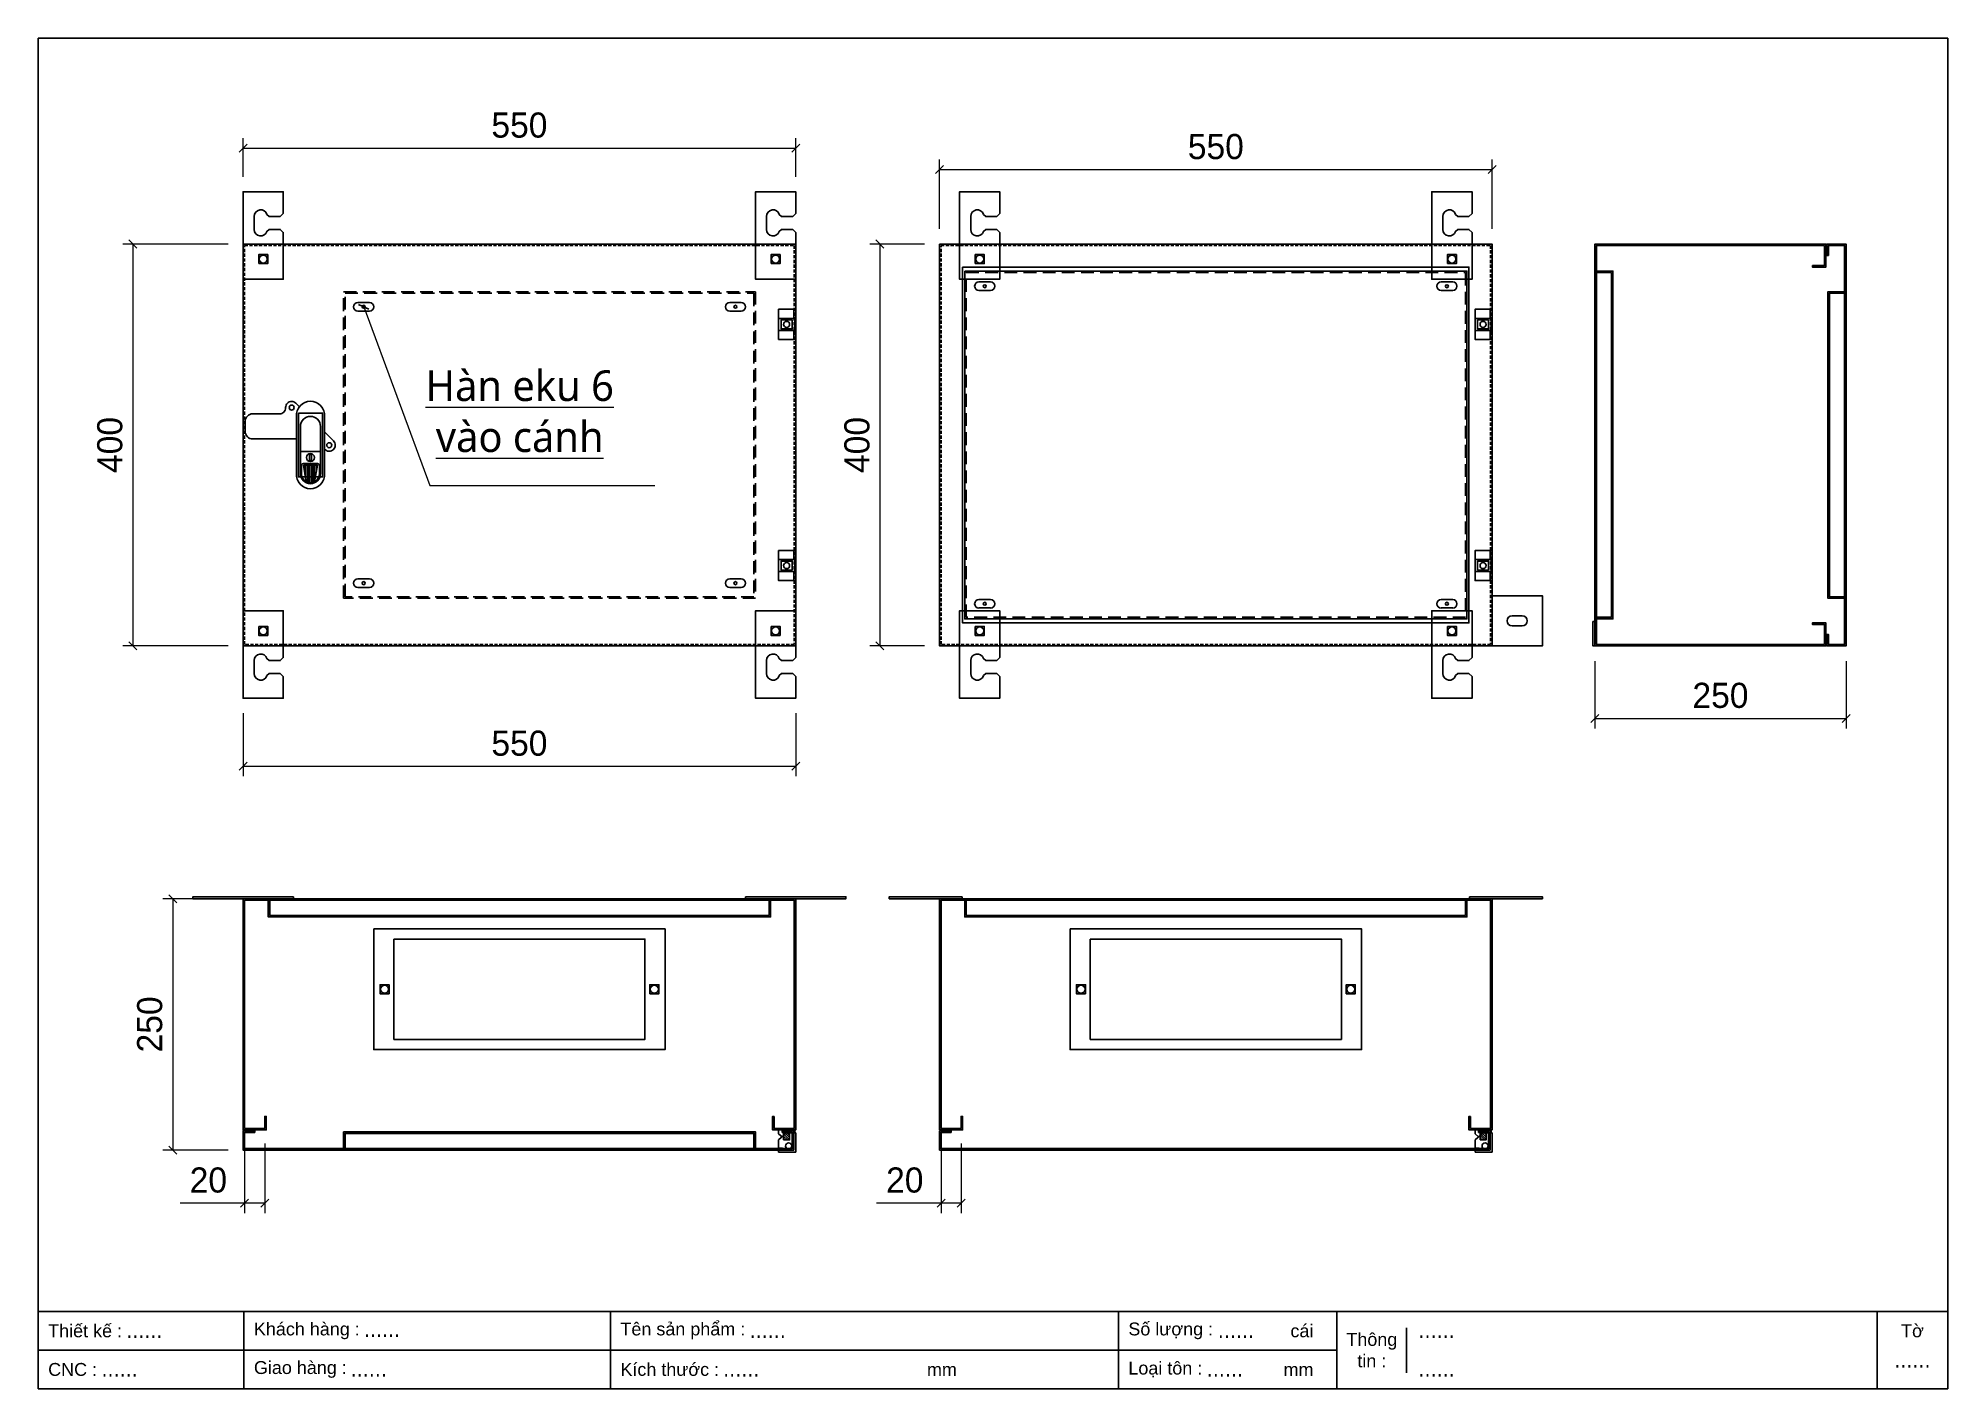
# Model space of a CAD drawing. Header units: millimetres. Extents: x 0 to 1901, y 0 to 1344.
import ezdxf
from ezdxf.enums import TextEntityAlignment as Align

# ---------------------------------------------------------------- set-up
doc = ezdxf.new("R2010")
doc.units = ezdxf.units.MM
for name, pattern in [('CONTINOUS', [0]), ('HIDDEN2', [4.7625, 3.175, -1.5875]), ('HIDDENX2', [19.05, 12.7, -6.35])]:
    doc.linetypes.add(name, pattern=pattern)
doc.layers.add('CNC', color=7, linetype='Continuous')
doc.layers.add('DIM', color=253, linetype='Continuous')
doc.layers.add('LIGTSWW3SW', color=2, linetype='Continuous', lineweight=18)
doc.styles.add('Arial', font='arial.ttf')
doc.styles.add('Tahoma (Input Text)', font='tahoma.ttf')
doc.dimstyles.new('Dim-25', dxfattribs={"dimtxt": 25, "dimasz": 8, "dimexe": 10, "dimexo": 15, "dimgap": 10, "dimtad": 1, "dimdec": 0, "dimtxsty": 'Standard', "dimblk": 'OBLIQUE', "dimcen": 10, "dimclrd": 5, "dimclre": 5, "dimclrt": 3, "dimazin": 3, "dimtfac": 1, "dimtdec": 0, "dimtmove": 0, "dimatfit": 3, "dimldrblk": 'OBLIQUE', "dimlwd": 9, "dimlwe": 9})

# ---------------------------------------------------------------- blocks, each defined once
blk = doc.blocks.new('Tai treo 2')
at = {"color": 8}
blk.add_line((0, 0), (0, 50), dxfattribs=at)
at = {"color": 2}
for p, q in [((20, 30), (30, 30)), ((20, 20), (30, 20))]:
    blk.add_line(p, q, dxfattribs=at)
at = {"color": 8}
blk.add_lwpolyline([(0, 0), (50, 0), (50, 50), (0, 50)], dxfattribs=at)
at = {"color": 2}
for centre, start, end in [((20, 25), 90, 270), ((30, 25), 270, 90)]:
    blk.add_arc(centre, 5, start, end, dxfattribs=at)
blk = doc.blocks.new('HL003-2-2')
at = {"color": 1}
for p, q in [((15, 21), (15, 12)), ((15, -9), (15, 0)), ((16, 12), (17, 12)), ((16, 0), (17, 0))]:
    blk.add_line(p, q, dxfattribs=at)
blk.add_lwpolyline([(17, 0), (17, -9), (0, -9), (0, 21), (17, 21), (17, 12)], dxfattribs=at)
blk.add_lwpolyline([(0, 12), (16, 12), (16, 0), (0, 0)], close=True, dxfattribs=at)
blk.add_circle((8, 6), 3, dxfattribs=at)
blk = doc.blocks.new('AB301-3-1')
at = {"linetype": 'Continuous'}
h = blk.add_hatch(dxfattribs=at)
h.set_pattern_fill('ACAD_ISO09W100', color=1, scale=0.2)
h.set_pattern_definition([(0, (-368.0181, 431.8814), (0, 1), [4.8, -0.6, 1.2, -0.6, 1.2, -0.6])])
h.paths.add_polyline_path([(-4.1, -55, 0.118404), (0, -56, 0.118404), (4.1, -55), (7, -38.5), (-7, -38.5)])
at = {"color": 1, "linetype": 'Continuous'}
for p, q in [((-10, -25), (10, -25)), ((-7, -38.5), (7, -38.5)), ((-7, -38.5), (-4.1, -55)), ((7, -38.5), (4.1, -55))]:
    blk.add_line(p, q, dxfattribs=at)
for points in [[(-24.7, 18.7, -0.198912), (-23, 23), (-23, 23, -0.414214), (-14.5, 23), (-11, 19.5)], [(-14, -12.5), (-57.5, -12.5, -0.414214), (-65, -5), (-65, 5, -0.414214), (-57.5, 12.5), (-30.7, 12.5, 0.414214), (-24.7, 18.5), (-24.7, 18.7)], [(14, -5.5), (23, -14.5, -0.414214), (23, -23), (23, -23, -0.451305), (14, -22.4, -0.381561)]]:
    blk.add_lwpolyline(points, format="xyb", dxfattribs=at)
for points in [[(0, 25), (0, 25, -0.428242), (14, 10), (14, -47, -0.428242), (0, -62), (0, -62, -0.428242), (-14, -47), (-14, 10, -0.428242)], [(0, 10, -0.414214), (10, 0), (10, -47, -0.414214), (0, -57, -0.414214), (-10, -47), (-10, 0, -0.414214)], [(9, -39), (9, -47, -0.414214), (0, -56, -0.414214), (-9, -47), (-9, -39, -0.414214), (-7, -37), (7, -37, -0.414214)]]:
    blk.add_lwpolyline(points, format="xyb", close=True, dxfattribs=at)
blk.add_lwpolyline([(-1, -28), (1, -28), (1, -34), (-1, -34)], close=True, dxfattribs=at)
for centre, radius in [((-18.7, 18.7), 2.5), ((18.7, -18.7), 2.5), ((0, -31), 4)]:
    blk.add_circle(centre, radius, dxfattribs=at)
blk = doc.blocks.new('*D1')
at = {"color": 0, "linetype": 'ByBlock', "lineweight": -2}
for p, q in [((98.1, 1135.2), (90.1, 1143.2)), ((90.1, 743.2), (98.1, 735.2))]:
    blk.add_line(p, q, dxfattribs=at)
at = {"layer": 'Defpoints', "color": 0, "transparency": 16777216}
for p in [(204, 1139.2), (94.1, 739.2), (204, 739.2)]:
    blk.add_point(p, dxfattribs=at)
at = {"layer": 'DIM', "color": 5, "lineweight": 9, "transparency": 16777216}
for p, q in [((189, 1139.2), (84.1, 1139.2)), ((94.1, 1139.2), (94.1, 739.2)), ((189, 739.2), (84.1, 739.2))]:
    blk.add_line(p, q, dxfattribs=at)
at = {"layer": 'DIM', "color": 3, "transparency": 16777216, "insert": (71.4, 939.2), "char_height": 25, "attachment_point": 5, "rotation": 90}
blk.add_mtext('400', dxfattribs=at)
blk = doc.blocks.new('_Oblique')
at = {"color": 0, "linetype": 'ByBlock', "lineweight": -2}
blk.add_line((-0.5, -0.5), (0.5, 0.5), dxfattribs=at)
blk = doc.blocks.new('*D2')
at = {"color": 0, "linetype": 'ByBlock', "lineweight": -2}
for p, q in [((208, 623.6), (200, 615.6)), ((750, 615.6), (758, 623.6))]:
    blk.add_line(p, q, dxfattribs=at)
at = {"layer": 'Defpoints', "color": 0, "transparency": 16777216}
for p in [(204, 687.2), (754, 687.2), (754, 619.6)]:
    blk.add_point(p, dxfattribs=at)
at = {"layer": 'DIM', "color": 5, "lineweight": 9, "transparency": 16777216}
for p, q in [((204, 672.2), (204, 609.6)), ((754, 672.2), (754, 609.6)), ((204, 619.6), (754, 619.6))]:
    blk.add_line(p, q, dxfattribs=at)
at = {"layer": 'DIM', "color": 3, "transparency": 16777216, "insert": (479, 642.3), "char_height": 25, "attachment_point": 5}
blk.add_mtext('550', dxfattribs=at)
blk = doc.blocks.new('HL003-2-3')
h = blk.add_hatch()
h.set_pattern_fill('ANSI31', color=2, scale=0.5, style=0)
h.set_pattern_definition([(45, (8435.407, 86016.9664), (-1.122532015, 1.122532015), [])])
h.paths.add_polyline_path([(11, 10), (5, 10), (5, 0), (11, 0)])
at = {"color": 1}
for p, q in [((0, 22), (17, 22)), ((0, 20), (0, 22)), ((0, 20), (15, 20)), ((4, 20), (4, 18)), ((15, 20), (15, 3)), ((17, 22), (17, 3)), ((4, 18), (0, 18)), ((0, 10), (0, 18)), ((0, 10), (8, 3)), ((0, 4), (3.4, 7)), ((0, 0), (0, 4)), ((16, 0), (0, 0)), ((17, 3), (8, 3)), ((16, 3), (16, 0))]:
    blk.add_line(p, q, dxfattribs=at)
at = {"color": 2}
blk.add_lwpolyline([(5, 10), (11, 10), (11, 0), (5, 0)], close=True, dxfattribs=at)
at = {"color": 1}
blk.add_circle((10, 16), 3, dxfattribs=at)
blk.add_circle((10, 16), 3, dxfattribs=at)
blk = doc.blocks.new('*D3')
at = {"color": 0, "linetype": 'ByBlock', "lineweight": -2}
for p, q in [((1553.5, 671.1), (1545.5, 663.1)), ((1795.5, 663.1), (1803.5, 671.1))]:
    blk.add_line(p, q, dxfattribs=at)
at = {"layer": 'Defpoints', "color": 0, "transparency": 16777216}
for p in [(1549.5, 739.2), (1799.5, 739.2), (1799.5, 667.1)]:
    blk.add_point(p, dxfattribs=at)
at = {"layer": 'DIM', "color": 5, "lineweight": 9, "transparency": 16777216}
for p, q in [((1549.5, 724.2), (1549.5, 657.1)), ((1799.5, 724.2), (1799.5, 657.1)), ((1549.5, 667.1), (1799.5, 667.1))]:
    blk.add_line(p, q, dxfattribs=at)
at = {"layer": 'DIM', "color": 3, "transparency": 16777216, "insert": (1674.5, 689.9), "char_height": 25, "attachment_point": 5}
blk.add_mtext('250', dxfattribs=at)
blk = doc.blocks.new('*D4')
at = {"color": 0, "linetype": 'ByBlock', "lineweight": -2}
for p, q in [((209.5, 188.8), (201.5, 180.8)), ((221.5, 180.8), (229.5, 188.8))]:
    blk.add_line(p, q, dxfattribs=at)
at = {"layer": 'Defpoints', "color": 0, "transparency": 16777216}
for p in [(205.5, 259.1), (225.5, 259.1), (205.5, 184.8)]:
    blk.add_point(p, dxfattribs=at)
at = {"layer": 'DIM', "color": 5, "lineweight": 9, "transparency": 16777216}
for p, q in [((205.5, 244.1), (205.5, 174.8)), ((225.5, 244.1), (225.5, 174.8)), ((205.5, 184.8), (141.4, 184.8)), ((225.5, 184.8), (205.5, 184.8))]:
    blk.add_line(p, q, dxfattribs=at)
at = {"layer": 'DIM', "color": 3, "transparency": 16777216, "insert": (169.4, 207.6), "char_height": 25, "attachment_point": 5}
blk.add_mtext('20', dxfattribs=at)
blk = doc.blocks.new('khungtenAsean2')
at = {"color": 7}
for p, q in [((2970, -1980), (0, -1980)), ((320, -1980), (320, -2100)), ((890, -1980), (890, -2100)), ((1680, -1980), (1680, -2100)), ((2020, -1980), (2020, -2100)), ((2860, -1980), (2860, -2100)), ((2128.3, -2005), (2128.3, -2075)), ((2020, -2040), (0, -2040))]:
    blk.add_line(p, q, dxfattribs=at)
blk.add_lwpolyline([(0, 0), (2970, 0), (2970, -2100), (0, -2100)], close=True, dxfattribs=at)
at = {"color": 2, "char_height": 20, "style": 'Arial'}
for s, insert, width, attachment_point in [('  Thiết kế :', (0, -2010), 917.634, 4), ('  Khách hàng :', (320, -2010), 917.634, 4), ('  Tên sản phẩm :', (890, -2010), 917.634, 4), ('  Số lượng :', (1680, -2010), 917.634, 4), ('cái', (1947.6, -2010), 917.634, 4), ('Thông\\Ptin :', (2074.2, -2040), 108.311, 5), ('Tờ', (2915, -2010), 110, 5), ('  CNC :', (0, -2070), 917.634, 4), ('  Giao hàng :', (320, -2070), 917.634, 4), ('  Kích thước :', (890, -2070), 917.634, 4), ('mm', (1382.3, -2070), 917.634, 4), ('  Loại tôn :', (1680, -2070), 917.634, 4), ('mm', (1936.9, -2070), 917.634, 4)]:
    blk.add_mtext(s, dxfattribs=dict(at, insert=insert, width=width, attachment_point=attachment_point))
at = {"color": 1, "style": 'Tahoma (Input Text)', "flags": 8}
for tag, p in [('#01', (137.1, -2021.3)), ('#03', (506.6, -2019.3)), ('#05', (1106.6, -2021.3)), ('#07', (1834.7, -2021.3)), ('#09', (2146.7, -2021.3)), ('#02', (98.5, -2081.3)), ('#04', (486.1, -2081.3)), ('#06', (1065.3, -2081.3)), ('#08', (1817.4, -2081.3)), ('#10', (2146.7, -2081.3))]:
    blk.add_attdef(tag, p, '', height=25, dxfattribs=at)
blk.add_attdef('#11', text='', height=25, dxfattribs=at).set_placement((2915, -2067.3), align=Align.CENTER)
blk = doc.blocks.new('*D5')
at = {"color": 0, "linetype": 'ByBlock', "lineweight": -2}
for p, q in [((902.7, 188.8), (894.7, 180.8)), ((914.7, 180.8), (922.7, 188.8))]:
    blk.add_line(p, q, dxfattribs=at)
at = {"layer": 'Defpoints', "color": 0, "transparency": 16777216}
for p in [(898.7, 259.1), (918.7, 259.1), (898.7, 184.8)]:
    blk.add_point(p, dxfattribs=at)
at = {"layer": 'DIM', "color": 5, "lineweight": 9, "transparency": 16777216}
for p, q in [((898.7, 244.1), (898.7, 174.8)), ((918.7, 244.1), (918.7, 174.8)), ((898.7, 184.8), (834.6, 184.8)), ((918.7, 184.8), (898.7, 184.8))]:
    blk.add_line(p, q, dxfattribs=at)
at = {"layer": 'DIM', "color": 3, "transparency": 16777216, "insert": (862.6, 207.6), "char_height": 25, "attachment_point": 5}
blk.add_mtext('20', dxfattribs=at)
blk = doc.blocks.new('ovan8.5x20')
at = {"layer": 'CNC', "color": 2, "lineweight": -3}
for p, q in [((5.7, 4.2), (-5.8, 4.2)), ((-5.8, -4.2), (5.7, -4.2))]:
    blk.add_line(p, q, dxfattribs=at)
for centre, start, end in [((-5.8, 0), 90, 270), ((5.7, 0), 270, 90)]:
    blk.add_arc(centre, 4.25, start, end, dxfattribs=at)
blk = doc.blocks.new('*D6')
at = {"color": 0, "linetype": 'ByBlock', "lineweight": -2}
for p, q in [((137.9, 483.6), (129.9, 491.6)), ((129.9, 241.6), (137.9, 233.6))]:
    blk.add_line(p, q, dxfattribs=at)
at = {"layer": 'Defpoints', "color": 0, "ltscale": 3, "transparency": 16777216}
for p in [(204, 487.6), (133.9, 237.6), (204, 237.6)]:
    blk.add_point(p, dxfattribs=at)
at = {"layer": 'DIM', "color": 5, "lineweight": 9, "ltscale": 3, "transparency": 16777216}
for p, q in [((189, 487.6), (123.9, 487.6)), ((133.9, 487.6), (133.9, 237.6)), ((189, 237.6), (123.9, 237.6))]:
    blk.add_line(p, q, dxfattribs=at)
at = {"layer": 'DIM', "color": 3, "ltscale": 3, "transparency": 16777216, "insert": (111.1, 362.6), "char_height": 25, "attachment_point": 5, "rotation": 90}
blk.add_mtext('250', dxfattribs=at)
blk = doc.blocks.new('*D7')
at = {"color": 0, "linetype": 'ByBlock', "lineweight": -2}
for p, q in [((208, 1238.6), (200, 1230.6)), ((750, 1230.6), (758, 1238.6))]:
    blk.add_line(p, q, dxfattribs=at)
at = {"layer": 'Defpoints', "color": 0, "ltscale": 3, "transparency": 16777216}
for p in [(754, 1234.6), (204, 1191.2), (754, 1191.2)]:
    blk.add_point(p, dxfattribs=at)
at = {"layer": 'DIM', "color": 5, "lineweight": 9, "ltscale": 3, "transparency": 16777216}
for p, q in [((204, 1206.2), (204, 1244.6)), ((754, 1206.2), (754, 1244.6)), ((204, 1234.6), (754, 1234.6))]:
    blk.add_line(p, q, dxfattribs=at)
at = {"layer": 'DIM', "color": 3, "ltscale": 3, "transparency": 16777216, "insert": (479, 1257.4), "char_height": 25, "attachment_point": 5}
blk.add_mtext('550', dxfattribs=at)
blk = doc.blocks.new('*D8')
at = {"color": 0, "linetype": 'ByBlock', "lineweight": -2}
for p, q in [((901.2, 1217.2), (893.2, 1209.2)), ((1443.2, 1209.2), (1451.2, 1217.2))]:
    blk.add_line(p, q, dxfattribs=at)
at = {"layer": 'Defpoints', "color": 0, "ltscale": 3, "transparency": 16777216}
for p in [(1447.2, 1213.2), (897.2, 1139.2), (1447.2, 1139.2)]:
    blk.add_point(p, dxfattribs=at)
at = {"layer": 'DIM', "color": 5, "lineweight": 9, "ltscale": 3, "transparency": 16777216}
for p, q in [((897.2, 1154.2), (897.2, 1223.2)), ((1447.2, 1154.2), (1447.2, 1223.2)), ((897.2, 1213.2), (1447.2, 1213.2))]:
    blk.add_line(p, q, dxfattribs=at)
at = {"layer": 'DIM', "color": 3, "ltscale": 3, "transparency": 16777216, "insert": (1172.2, 1236), "char_height": 25, "attachment_point": 5}
blk.add_mtext('550', dxfattribs=at)
blk = doc.blocks.new('*D9')
at = {"color": 0, "linetype": 'ByBlock', "lineweight": -2}
for p, q in [((841.9, 1135.2), (833.9, 1143.2)), ((833.9, 743.2), (841.9, 735.2))]:
    blk.add_line(p, q, dxfattribs=at)
at = {"layer": 'Defpoints', "color": 0, "ltscale": 3, "transparency": 16777216}
for p in [(897.2, 1139.2), (837.9, 739.2), (897.2, 739.2)]:
    blk.add_point(p, dxfattribs=at)
at = {"layer": 'DIM', "color": 5, "lineweight": 9, "ltscale": 3, "transparency": 16777216}
for p, q in [((882.2, 1139.2), (827.9, 1139.2)), ((837.9, 1139.2), (837.9, 739.2)), ((882.2, 739.2), (827.9, 739.2))]:
    blk.add_line(p, q, dxfattribs=at)
at = {"layer": 'DIM', "color": 3, "ltscale": 3, "transparency": 16777216, "insert": (815.1, 939.2), "char_height": 25, "attachment_point": 5, "rotation": 90}
blk.add_mtext('400', dxfattribs=at)

msp = doc.modelspace()

# ---------------------------------------------------------------- linework, layer by layer
for points in [[(227.7, 1168.7), (230, 1166.7), (241, 1166.7), (244, 1169.7), (244, 1191.2), (204, 1191.2), (204, 1104.2), (244, 1104.2), (244, 1150.7), (241, 1153.7), (230, 1153.7), (227.7, 1151.8, -0.856364), (215, 1153.7), (215, 1166.7, -0.856341), (227.7, 1168.7, 0.856341)], [(737.7, 1168.7), (740, 1166.7), (751, 1166.7), (754, 1169.7), (754, 1191.2), (714, 1191.2), (714, 1104.2), (754, 1104.2), (754, 1150.7), (751, 1153.7), (740, 1153.7), (737.7, 1151.8, -0.856364), (725, 1153.7), (725, 1166.7, -0.856341), (737.7, 1168.7, 0.856341)], [(940.9, 1168.7), (943.2, 1166.7), (954.2, 1166.7), (957.2, 1169.7), (957.2, 1191.2), (917.2, 1191.2), (917.2, 1104.2), (957.2, 1104.2), (957.2, 1150.7), (954.2, 1153.7), (943.2, 1153.7), (940.9, 1151.8, -0.856364), (928.2, 1153.7), (928.2, 1166.7, -0.856341), (940.9, 1168.7, 0.856341)], [(1410.9, 1168.7), (1413.2, 1166.7), (1424.2, 1166.7), (1427.2, 1169.7), (1427.2, 1191.2), (1387.2, 1191.2), (1387.2, 1104.2), (1427.2, 1104.2), (1427.2, 1150.7), (1424.2, 1153.7), (1413.2, 1153.7), (1410.9, 1151.8, -0.856364), (1398.2, 1153.7), (1398.2, 1166.7, -0.856341), (1410.9, 1168.7, 0.856341)], [(227.7, 709.7), (230, 711.7), (241, 711.7), (244, 708.7), (244, 687.2), (204, 687.2), (204, 774.2), (244, 774.2), (244, 727.7), (241, 724.7), (230, 724.7), (227.7, 726.7, 0.856364), (215, 724.7), (215, 711.7, 0.856341), (227.7, 709.7, -0.856341)], [(737.7, 709.7), (740, 711.7), (751, 711.7), (754, 708.7), (754, 687.2), (714, 687.2), (714, 774.2), (754, 774.2), (754, 727.7), (751, 724.7), (740, 724.7), (737.7, 726.7, 0.856364), (725, 724.7), (725, 711.7, 0.856341), (737.7, 709.7, -0.856341)], [(940.9, 709.7), (943.2, 711.7), (954.2, 711.7), (957.2, 708.7), (957.2, 687.2), (917.2, 687.2), (917.2, 774.2), (957.2, 774.2), (957.2, 727.7), (954.2, 724.7), (943.2, 724.7), (940.9, 726.7, 0.856364), (928.2, 724.7), (928.2, 711.7, 0.856341), (940.9, 709.7, -0.856341)], [(1410.9, 709.7), (1413.2, 711.7), (1424.2, 711.7), (1427.2, 708.7), (1427.2, 687.2), (1387.2, 687.2), (1387.2, 774.2), (1427.2, 774.2), (1427.2, 727.7), (1424.2, 724.7), (1413.2, 724.7), (1410.9, 726.7, 0.856364), (1398.2, 724.7), (1398.2, 711.7, 0.856341), (1410.9, 709.7, -0.856341)]]:
    msp.add_lwpolyline(points, format="xyb")
at = {"color": 7}
for points in [[(204, 1139.2), (754, 1139.2), (754, 739.2), (204, 739.2)], [(897.2, 1139.2), (1447.2, 1139.2), (1447.2, 739.2), (897.2, 739.2)], [(1766, 1117.7), (1778, 1117.7), (1778, 1137.7), (1551, 1137.7), (1551, 740.7), (1778, 740.7), (1778, 760.7), (1766, 760.7), (1766, 762.2), (1779.5, 762.2), (1779.5, 739.2), (1549.5, 739.2), (1549.5, 1139.2), (1779.5, 1139.2), (1779.5, 1116.2), (1766, 1116.2)], [(1782, 1127.7), (1782, 1137.7), (1798, 1137.7), (1798, 740.7), (1782, 740.7), (1782, 750.7), (1780.5, 750.7), (1780.5, 739.2), (1799.5, 739.2), (1799.5, 1139.2), (1780.5, 1139.2), (1780.5, 1127.7)], [(920.2, 1116.2), (1424.2, 1116.2), (1424.2, 762.2), (920.2, 762.2)], [(732.5, 271.1), (732.5, 259.1), (752.5, 259.1), (752.5, 486.1), (205.5, 486.1), (205.5, 259.1), (225.5, 259.1), (225.5, 271.1), (227, 271.1), (227, 257.6), (204, 257.6), (204, 487.6), (754, 487.6), (754, 257.6), (731, 257.6), (731, 271.1)], [(1425.7, 271.1), (1425.7, 259.1), (1445.7, 259.1), (1445.7, 486.1), (898.7, 486.1), (898.7, 259.1), (918.7, 259.1), (918.7, 271.1), (920.2, 271.1), (920.2, 257.6), (897.2, 257.6), (897.2, 487.6), (1447.2, 487.6), (1447.2, 257.6), (1424.2, 257.6), (1424.2, 271.1)], [(334, 457.6), (624, 457.6), (624, 337.6), (334, 337.6)], [(1027.2, 457.6), (1317.2, 457.6), (1317.2, 337.6), (1027.2, 337.6)], [(740.5, 255.1), (750.5, 255.1), (750.5, 239.1), (205.5, 239.1), (205.5, 255.1), (215.5, 255.1), (215.5, 256.6), (204, 256.6), (204, 237.6), (752, 237.6), (752, 256.6), (740.5, 256.6)], [(1433.7, 255.1), (1443.7, 255.1), (1443.7, 239.1), (898.7, 239.1), (898.7, 255.1), (908.7, 255.1), (908.7, 256.6), (897.2, 256.6), (897.2, 237.6), (1445.2, 237.6), (1445.2, 256.6), (1433.7, 256.6)]]:
    msp.add_lwpolyline(points, close=True, dxfattribs=at)
at = {"color": 7, "linetype": 'HIDDEN2'}
for points in [[(205.5, 1137.7), (752.5, 1137.7), (752.5, 740.7), (205.5, 740.7)], [(898.7, 1137.7), (1445.7, 1137.7), (1445.7, 740.7), (898.7, 740.7)]]:
    msp.add_lwpolyline(points, close=True, dxfattribs=at)
at = {"color": 2, "ltscale": 3}
for points in [[(219.5, 1119.7), (228.5, 1119.7), (228.5, 1128.7), (219.5, 1128.7)], [(729.5, 1119.7), (738.5, 1119.7), (738.5, 1128.7), (729.5, 1128.7)], [(932.7, 1119.7), (941.7, 1119.7), (941.7, 1128.7), (932.7, 1128.7)], [(1402.7, 1119.7), (1411.7, 1119.7), (1411.7, 1128.7), (1402.7, 1128.7)], [(219.5, 758.7), (228.5, 758.7), (228.5, 749.7), (219.5, 749.7)], [(729.5, 758.7), (738.5, 758.7), (738.5, 749.7), (729.5, 749.7)], [(932.7, 758.7), (941.7, 758.7), (941.7, 749.7), (932.7, 749.7)], [(1402.7, 758.7), (1411.7, 758.7), (1411.7, 749.7), (1402.7, 749.7)]]:
    msp.add_lwpolyline(points, close=True, dxfattribs=at)
at = {"color": 1}
for points in [[(922.2, 1112.2), (1422.2, 1112.2), (1422.2, 766.2), (922.2, 766.2)], [(1551, 767.7), (1566, 767.7), (1566, 1110.7), (1551, 1110.7), (1551, 1112.2), (1567.5, 1112.2), (1567.5, 766.2), (1551, 766.2)], [(1798, 788.2), (1783, 788.2), (1783, 1090.2), (1798, 1090.2), (1798, 1091.7), (1781.5, 1091.7), (1781.5, 786.7), (1798, 786.7)], [(230.5, 486.1), (230.5, 471.1), (727.5, 471.1), (727.5, 486.1), (729, 486.1), (729, 469.6), (229, 469.6), (229, 486.1)], [(923.7, 486.1), (923.7, 471.1), (1420.7, 471.1), (1420.7, 486.1), (1422.2, 486.1), (1422.2, 469.6), (922.2, 469.6), (922.2, 486.1)], [(305.5, 239.1), (305.5, 254.1), (712.5, 254.1), (712.5, 239.1), (714, 239.1), (714, 255.6), (304, 255.6), (304, 239.1)]]:
    msp.add_lwpolyline(points, close=True, dxfattribs=at)
at = {"color": 1, "linetype": 'HIDDENX2'}
for points in [[(923.7, 1110.7), (1420.7, 1110.7), (1420.7, 767.7), (923.7, 767.7)], [(304, 1091.7), (714, 1091.7), (714, 786.7), (304, 786.7)], [(305.5, 1090.2), (712.5, 1090.2), (712.5, 788.2), (305.5, 788.2)]]:
    msp.add_lwpolyline(points, close=True, dxfattribs=at)
at = {"color": 2}
for points in [[(750.5, 1063.7), (739.5, 1063.7), (739.5, 1054.7), (750.5, 1054.7)], [(1443.7, 1063.7), (1432.7, 1063.7), (1432.7, 1054.7), (1443.7, 1054.7)], [(750.5, 814.7), (739.5, 814.7), (739.5, 823.7), (750.5, 823.7)], [(1443.7, 814.7), (1432.7, 814.7), (1432.7, 823.7), (1443.7, 823.7)], [(354, 447.6), (604, 447.6), (604, 347.6), (354, 347.6)], [(1047.2, 447.6), (1297.2, 447.6), (1297.2, 347.6), (1047.2, 347.6)], [(349.3, 393.1), (340.3, 393.1), (340.3, 402.1), (349.3, 402.1)], [(608.8, 393.1), (617.8, 393.1), (617.8, 402.1), (608.8, 402.1)], [(1042.5, 393.1), (1033.5, 393.1), (1033.5, 402.1), (1042.5, 402.1)], [(1302, 393.1), (1311, 393.1), (1311, 402.1), (1302, 402.1)]]:
    msp.add_lwpolyline(points, close=True, dxfattribs=at)
at = {"color": 2, "linetype": 'Continuous'}
msp.add_lwpolyline([(259, 971), (283, 971), (283, 907.5), (259, 907.5)], close=True, dxfattribs=at)
at = {"color": 8}
for points in [[(1547.5, 763.7), (1547.5, 739.2), (1549.5, 739.2), (1549.5, 763.7)], [(254, 489.6), (154, 489.6), (154, 487.6), (254, 487.6)], [(704, 489.6), (804, 489.6), (804, 487.6), (704, 487.6)], [(919.7, 489.6), (847.2, 489.6), (847.2, 487.6), (919.7, 487.6)], [(1424.7, 489.6), (1497.2, 489.6), (1497.2, 487.6), (1424.7, 487.6)]]:
    msp.add_lwpolyline(points, close=True, dxfattribs=at)
at = {"color": 2, "ltscale": 3}
for centre in [(224, 1124.2), (734, 1124.2), (937.2, 1124.2), (1407.2, 1124.2), (224, 754.2), (734, 754.2), (937.2, 754.2), (1407.2, 754.2)]:
    msp.add_circle(centre, 4, dxfattribs=at)
at = {"color": 2}
for centre in [(942.2, 1097.2), (1402.2, 1097.2), (324, 1076.7), (694, 1076.7), (324, 801.7), (694, 801.7), (942.2, 781.2), (1402.2, 781.2)]:
    msp.add_circle(centre, 1.5, dxfattribs=at)
at = {"color": 7}
for centre in [(344.8, 397.6), (613.3, 397.6), (1038, 397.6), (1306.5, 397.6)]:
    msp.add_circle(centre, 4, dxfattribs=at)

# ---------------------------------------------------------------- block references
ref = msp.add_blockref('khungtenAsean2', (0, 1344), dxfattribs=dict(at, xscale=0.6399999999998727, yscale=0.6399999999998727, zscale=0.6399999999998727))
ref.add_attrib('#11', '......', dxfattribs={"color": 1, "height": 16, "style": 'Tahoma (Input Text)'}).set_placement((1865.6, 20.9), align=Align.CENTER)
ref.add_attrib('#09', '......', (1373.9, 50.4), dxfattribs={"color": 1, "height": 16, "style": 'Tahoma (Input Text)'})
ref.add_attrib('#10', '......', (1373.9, 12), dxfattribs={"color": 1, "height": 16, "style": 'Tahoma (Input Text)'})
ref.add_attrib('#08', '......', (1163.2, 12), dxfattribs={"color": 1, "height": 16, "style": 'Tahoma (Input Text)'})
ref.add_attrib('#07', '......', (1174.2, 50.4), dxfattribs={"color": 1, "height": 16, "style": 'Tahoma (Input Text)'})
ref.add_attrib('#06', '......', (681.8, 12), dxfattribs={"color": 1, "height": 16, "style": 'Tahoma (Input Text)'})
ref.add_attrib('#05', '......', (708.2, 50.4), dxfattribs={"color": 1, "height": 16, "style": 'Tahoma (Input Text)'})
ref.add_attrib('#04', '......', (311.1, 12), dxfattribs={"color": 1, "height": 16, "style": 'Tahoma (Input Text)'})
ref.add_attrib('#03', '......', (324.2, 51.6), dxfattribs={"color": 1, "height": 16, "style": 'Tahoma (Input Text)'})
ref.add_attrib('#02', '......', (63, 12), dxfattribs={"color": 1, "height": 16, "style": 'Tahoma (Input Text)'})
ref.add_attrib('#01', '......', (87.7, 50.4), dxfattribs={"color": 1, "height": 16, "style": 'Tahoma (Input Text)'})
for name, p in [('HL003-2-2', (737, 1053.2)), ('HL003-2-2', (1430.2, 1053.2)), ('AB301-3-1', (271, 957.7))]:
    msp.add_blockref(name, p, dxfattribs=at)
at = {"color": 7, "xscale": -1, "rotation": 180}
for name, p in [('HL003-2-2', (737, 825.2)), ('HL003-2-2', (1430.2, 825.2)), ('HL003-2-3', (737, 257.6)), ('HL003-2-3', (1430.2, 257.6))]:
    msp.add_blockref(name, p, dxfattribs=at)
at = {"color": 0}
msp.add_blockref('Tai treo 2', (1447.2, 739.2), dxfattribs=at)
at = {"layer": 'CNC', "lineweight": -3, "xscale": -1, "rotation": 180}
for p in [(942.2, 1097.2), (324, 1076.7)]:
    msp.add_blockref('ovan8.5x20', p, dxfattribs=at)
at = {"layer": 'CNC', "lineweight": -3, "rotation": 180}
for p in [(1402.2, 1097.2), (694, 1076.7)]:
    msp.add_blockref('ovan8.5x20', p, dxfattribs=at)
at = {"layer": 'CNC', "lineweight": -3}
for p in [(324, 801.7), (942.2, 781.2)]:
    msp.add_blockref('ovan8.5x20', p, dxfattribs=at)
at = {"layer": 'CNC', "lineweight": -3, "xscale": -1}
for p in [(694, 801.7), (1402.2, 781.2)]:
    msp.add_blockref('ovan8.5x20', p, dxfattribs=at)

# ---------------------------------------------------------------- texts
at = {"layer": 'LIGTSWW3SW', "linetype": 'CONTINOUS', "insert": (479.3, 972.6), "char_height": 30.449, "width": 842.447, "attachment_point": 5}
msp.add_mtext('{\\fSegoe UI|b0|i0|c0|p34;\\LHàn eku 6 \\Pvào cánh}', dxfattribs=at)

# ---------------------------------------------------------------- dimensions: what is measured, and where the dimension line sits
at = {"layer": 'DIM', "color": 7, "ltscale": 3}
dim = msp.add_linear_dim(base=(754, 1234.6), p1=(204, 1191.2), p2=(754, 1191.2), dimstyle='Dim-25', dxfattribs=at)
dim.commit()
dim.dimension.update_dxf_attribs({"geometry": '*D7', "text_midpoint": (479, 1234.6), "dimtype": 160})
dim = msp.add_linear_dim(base=(1447.2, 1213.2), p1=(897.2, 1139.2), p2=(1447.2, 1139.2), dimstyle='Dim-25', dxfattribs=at)
dim.commit()
dim.dimension.update_dxf_attribs({"geometry": '*D8', "text_midpoint": (1172.2, 1236)})
at = {"layer": 'DIM', "color": 7}
dim = msp.add_linear_dim(base=(94.1, 739.2), p1=(204, 1139.2), p2=(204, 739.2), angle=90, dimstyle='Dim-25', dxfattribs=at)
dim.commit()
dim.dimension.update_dxf_attribs({"geometry": '*D1', "text_midpoint": (71.4, 939.2)})
at = {"layer": 'DIM', "color": 7, "ltscale": 3}
for base, p1, p2, picture, middle in [((837.9, 739.2), (897.2, 1139.2), (897.2, 739.2), '*D9', (815.1, 939.2)), ((133.9, 237.6), (204, 487.6), (204, 237.6), '*D6', (111.1, 362.6))]:
    dim = msp.add_linear_dim(base=base, p1=p1, p2=p2, angle=90, dimstyle='Dim-25', dxfattribs=at)
    dim.commit()
    dim.dimension.update_dxf_attribs({"geometry": picture, "text_midpoint": middle})
at = {"layer": 'DIM', "color": 7}
for base, p1, p2, picture, middle in [((1799.5, 667.1), (1549.5, 739.2), (1799.5, 739.2), '*D3', (1674.5, 689.9)), ((205.5, 184.8), (225.5, 259.1), (205.5, 259.1), '*D4', (169.4, 207.6)), ((898.7, 184.8), (918.7, 259.1), (898.7, 259.1), '*D5', (862.6, 207.6))]:
    dim = msp.add_linear_dim(base=base, p1=p1, p2=p2, dimstyle='Dim-25', dxfattribs=at)
    dim.commit()
    dim.dimension.update_dxf_attribs({"geometry": picture, "text_midpoint": middle})
dim = msp.add_linear_dim(base=(754, 619.6), p1=(204, 687.2), p2=(754, 687.2), dimstyle='Dim-25', dxfattribs=at)
dim.commit()
dim.dimension.update_dxf_attribs({"geometry": '*D2', "text_midpoint": (479, 619.6), "dimtype": 160})

# ---------------------------------------------------------------- leaders
at = {"color": 7, "ltscale": 3}
msp.add_leader([(324, 1076.7), (389.9, 898.8), (613.9, 898.8)], dimstyle='Dim-25', dxfattribs=at)

doc.saveas('drawing.dxf')
